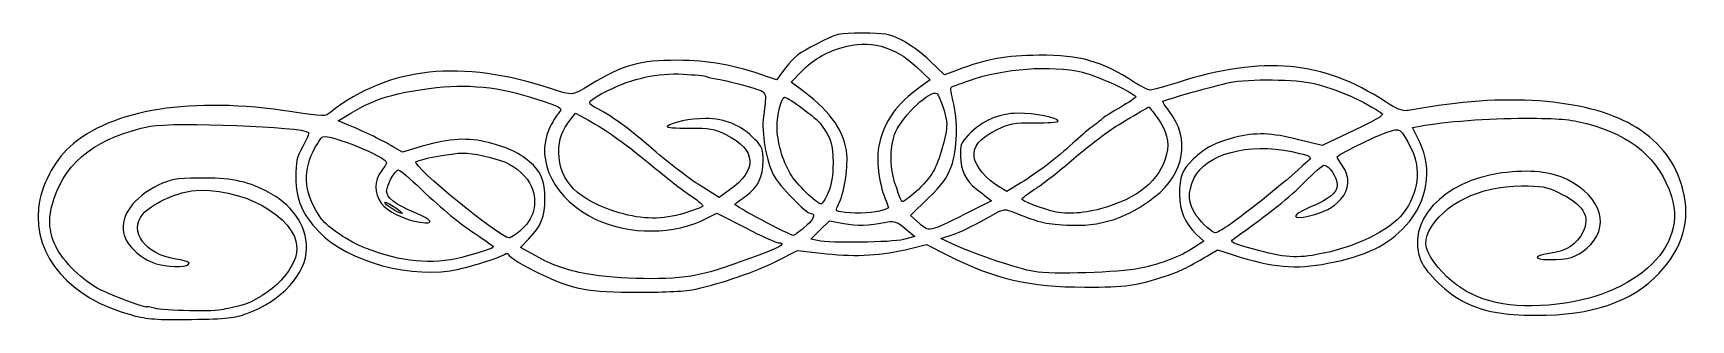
# Model space of a CAD drawing. Header units: centimetres. Extents: x -9.1 to 9, y -1.4 to 1.8.
import ezdxf

# ---------------------------------------------------------------- set-up
doc = ezdxf.new("R2010")
doc.units = ezdxf.units.CM
doc.header["$MEASUREMENT"] = 0
doc.layers.add('Layer 1', color=7, linetype='Continuous')

msp = doc.modelspace()

# ---------------------------------------------------------------- linework, layer by layer
at = {"layer": 'Layer 1'}
for points, knots in [([(-8.01138, -1.30931), (-8.69097, -1.13001), (-9.09574, -0.66592), (-9.03663, -0.1338), (-9.03663, -0.1338), (-9.01067, 0.09982), (-8.87072, 0.37496), (-8.69956, 0.52885), (-8.69956, 0.52885), (-8.2376, 0.94419), (-7.36686, 1.08215), (-6.27107, 0.91363), (-6.27107, 0.91363), (-5.9158, 0.85899), (-5.91406, 0.85898), (-5.84774, 0.91095), (-5.84774, 0.91095), (-5.21598, 1.406), (-4.41721, 1.48975), (-3.4379, 1.1636), (-3.4379, 1.1636), (-3.2071, 1.08674), (-3.21636, 1.08577), (-3.01625, 1.20787), (-3.01625, 1.20787), (-2.65829, 1.42627), (-2.47911, 1.4767), (-2.06375, 1.4759), (-2.06375, 1.4759), (-1.73363, 1.47526), (-1.43186, 1.42054), (-1.09366, 1.29999), (-1.09366, 1.29999), (-1.09366, 1.29999), (-0.98346, 1.26071), (-0.98346, 1.26071), (-0.98346, 1.26071), (-0.98346, 1.26071), (-0.88167, 1.39764), (-0.88167, 1.39764), (-0.88167, 1.39764), (-0.79938, 1.50835), (-0.7353, 1.55725), (-0.54721, 1.65291), (-0.54721, 1.65291), (-0.31733, 1.76981), (-0.31131, 1.77124), (-0.04482, 1.77197), (-0.04482, 1.77197), (0.19866, 1.77264), (0.23976, 1.76541), (0.37771, 1.69767), (0.37771, 1.69767), (0.46175, 1.6564), (0.60204, 1.55351), (0.68945, 1.46903), (0.68945, 1.46903), (0.68945, 1.46903), (0.8484, 1.31543), (0.8484, 1.31543), (0.8484, 1.31543), (0.8484, 1.31543), (0.97962, 1.36529), (0.97962, 1.36529), (0.97962, 1.36529), (1.31856, 1.49408), (1.51157, 1.52958), (1.87854, 1.53063), (1.87854, 1.53063), (2.33903, 1.53196), (2.55503, 1.47077), (2.92221, 1.23497), (2.92221, 1.23497), (2.99418, 1.18875), (3.07157, 1.15115), (3.09419, 1.1514), (3.09419, 1.1514), (3.11681, 1.15166), (3.24842, 1.18762), (3.38667, 1.2313), (3.38667, 1.2313), (4.33152, 1.52988), (4.97131, 1.47179), (5.65871, 1.02502), (5.65871, 1.02502), (5.77692, 0.94819), (5.8481, 0.9186), (5.89684, 0.92603), (5.89684, 0.92603), (5.93507, 0.93186), (6.00803, 0.94395), (6.05896, 0.95291), (6.05896, 0.95291), (7.0364, 1.12478), (7.91973, 1.0446), (8.40052, 0.74037), (8.40052, 0.74037), (8.66906, 0.57044), (8.83185, 0.35288), (8.90546, 0.06554), (8.90546, 0.06554), (8.99289, -0.27571), (8.90843, -0.57293), (8.64482, -0.85165), (8.64482, -0.85165), (8.35015, -1.16322), (7.91765, -1.3105), (7.30251, -1.30875), (7.30251, -1.30875), (6.93878, -1.30771), (6.73743, -1.27074), (6.52229, -1.16548), (6.52229, -1.16548), (6.34801, -1.08021), (6.10332, -0.84812), (6.04792, -0.71553), (6.04792, -0.71553), (5.87115, -0.29246), (6.28942, 0.16217), (6.93208, 0.24548), (6.93208, 0.24548), (7.23488, 0.28473), (7.47313, 0.2604), (7.64507, 0.17269), (7.64507, 0.17269), (8.0257, -0.0215), (8.11898, -0.35267), (7.85635, -0.57746), (7.85635, -0.57746), (7.73968, -0.67733), (7.66011, -0.70115), (7.44315, -0.70115), (7.44315, -0.70115), (7.26556, -0.70115), (7.27885, -0.6567), (7.46376, -0.63217), (7.46376, -0.63217), (7.63041, -0.61006), (7.75147, -0.53068), (7.81445, -0.40219), (7.81445, -0.40219), (7.90074, -0.22619), (7.8188, -0.09492), (7.54063, 0.03653), (7.54063, 0.03653), (7.41502, 0.09588), (7.36071, 0.10515), (7.14375, 0.10427), (7.14375, 0.10427), (6.68491, 0.10242), (6.28904, -0.09228), (6.13456, -0.39206), (6.13456, -0.39206), (6.07003, -0.5173), (6.09624, -0.61918), (6.2362, -0.78706), (6.2362, -0.78706), (6.4775, -1.0765), (6.80603, -1.21096), (7.26044, -1.20624), (7.26044, -1.20624), (8.25817, -1.19589), (8.9793, -0.62917), (8.78193, -0.01056), (8.78193, -0.01056), (8.65154, 0.3981), (8.34931, 0.65724), (7.85379, 0.78526), (7.85379, 0.78526), (7.67063, 0.83258), (7.55696, 0.84232), (7.18344, 0.84271), (7.18344, 0.84271), (6.78798, 0.84313), (6.29735, 0.80633), (6.04084, 0.75703), (6.04084, 0.75703), (6.04084, 0.75703), (5.95657, 0.74083), (5.95657, 0.74083), (5.95657, 0.74083), (5.95657, 0.74083), (6.03422, 0.58276), (6.03422, 0.58276), (6.03422, 0.58276), (6.17938, 0.28725), (6.12083, -0.06504), (5.88249, -0.33013), (5.88249, -0.33013), (5.68977, -0.54448), (5.44624, -0.66233), (5.03237, -0.74153), (5.03237, -0.74153), (4.67518, -0.80988), (4.43349, -0.78824), (3.99719, -0.64886), (3.99719, -0.64886), (3.99719, -0.64886), (3.82847, -0.59496), (3.82847, -0.59496), (3.82847, -0.59496), (3.82847, -0.59496), (3.72002, -0.65827), (3.72002, -0.65827), (3.72002, -0.65827), (3.48244, -0.79694), (3.41928, -0.82768), (3.26714, -0.8787), (3.26714, -0.8787), (2.94805, -0.9857), (2.82601, -1.00259), (2.38125, -1.00126), (2.38125, -1.00126), (1.77368, -0.99944), (1.40104, -0.9133), (0.88962, -0.65645), (0.88962, -0.65645), (0.88962, -0.65645), (0.65257, -0.5374), (0.65257, -0.5374), (0.65257, -0.5374), (0.65257, -0.5374), (0.47842, -0.57881), (0.47842, -0.57881), (0.47842, -0.57881), (0.15157, -0.65653), (-0.09758, -0.67228), (-0.43656, -0.63664), (-0.43656, -0.63664), (-0.43656, -0.63664), (-0.75406, -0.60326), (-0.75406, -0.60326), (-0.75406, -0.60326), (-0.75406, -0.60326), (-0.9839, -0.71777), (-0.9839, -0.71777), (-0.9839, -0.71777), (-1.21553, -0.83318), (-1.57224, -0.95653), (-1.86531, -1.02257), (-1.86531, -1.02257), (-1.96648, -1.04536), (-2.19201, -1.05813), (-2.48708, -1.05778), (-2.48708, -1.05778), (-3.04613, -1.05712), (-3.20539, -1.02696), (-3.57188, -0.85233), (-3.57188, -0.85233), (-3.75066, -0.76714), (-3.89596, -0.6766), (-3.91179, -0.64051), (-3.91179, -0.64051), (-3.91684, -0.62899), (-3.9347, -0.63038), (-3.95148, -0.6436), (-3.95148, -0.6436), (-3.98659, -0.67127), (-4.26779, -0.76202), (-4.4501, -0.8045), (-4.4501, -0.8045), (-4.94573, -0.92), (-5.66432, -0.72774), (-5.97845, -0.3956), (-5.97845, -0.3956), (-6.16417, -0.19923), (-6.22735, -0.04963), (-6.22934, 0.19844), (-6.22934, 0.19844), (-6.23071, 0.36982), (-6.22043, 0.41583), (-6.1539, 0.53591), (-6.1539, 0.53591), (-6.11153, 0.61239), (-6.08272, 0.68081), (-6.08988, 0.68797), (-6.08988, 0.68797), (-6.15319, 0.75128), (-7.55205, 0.80555), (-7.81523, 0.7549), (-7.81523, 0.7549), (-8.37651, 0.64687), (-8.7309, 0.38227), (-8.86706, -0.03044), (-8.86706, -0.03044), (-8.93506, -0.23657), (-8.93, -0.38475), (-8.84914, -0.55568), (-8.84914, -0.55568), (-8.77196, -0.71882), (-8.54898, -0.93673), (-8.36376, -1.03002), (-8.36376, -1.03002), (-8.23079, -1.09699), (-7.85813, -1.2358), (-7.85813, -1.21836), (-7.85813, -1.21836), (-7.85813, -1.21241), (-7.81943, -1.21894), (-7.77214, -1.23285), (-7.77214, -1.23285), (-7.67962, -1.26008), (-7.09928, -1.27094), (-7.01988, -1.24694), (-7.01988, -1.24694), (-6.99342, -1.23894), (-6.94201, -1.22708), (-6.90563, -1.22058), (-6.90563, -1.22058), (-6.57214, -1.16105), (-6.21938, -0.832), (-6.21821, -0.57938), (-6.21821, -0.57938), (-6.2166, -0.23123), (-6.84264, 0.11067), (-7.36865, 0.0489), (-7.36865, 0.0489), (-7.54314, 0.02841), (-7.80995, -0.09885), (-7.89813, -0.20364), (-7.89813, -0.20364), (-8.05703, -0.39249), (-7.8711, -0.6466), (-7.53905, -0.69439), (-7.53905, -0.69439), (-7.45988, -0.70578), (-7.3951, -0.72685), (-7.3951, -0.7412), (-7.3951, -0.7412), (-7.3951, -0.78185), (-7.56577, -0.78863), (-7.7212, -0.75417), (-7.7212, -0.75417), (-7.90061, -0.71438), (-8.08246, -0.55139), (-8.10959, -0.40606), (-8.10959, -0.40606), (-8.1443, -0.22015), (-7.99759, -0.0194), (-7.73223, 0.11031), (-7.73223, 0.11031), (-7.59601, 0.17689), (-7.54967, 0.18505), (-7.28376, 0.18928), (-7.28376, 0.18928), (-6.96001, 0.19442), (-6.76906, 0.15801), (-6.55747, 0.05079), (-6.55747, 0.05079), (-6.2729, -0.09341), (-6.11188, -0.32032), (-6.11188, -0.5771), (-6.11188, -0.5771), (-6.11188, -0.85316), (-6.38111, -1.14773), (-6.7631, -1.28963), (-6.7631, -1.28963), (-6.89726, -1.33947), (-6.9812, -1.34837), (-7.36865, -1.35385), (-7.36865, -1.35385), (-7.74234, -1.35914), (-7.85108, -1.3516), (-8.01138, -1.30931)], [0, 0, 0, 0, 0.01086957, 0.01086957, 0.01086957, 0.01086957, 0.02173913, 0.02173913, 0.02173913, 0.02173913, 0.0326087, 0.0326087, 0.0326087, 0.0326087, 0.04347826, 0.04347826, 0.04347826, 0.04347826, 0.05434783, 0.05434783, 0.05434783, 0.05434783, 0.06521739, 0.06521739, 0.06521739, 0.06521739, 0.07608696, 0.07608696, 0.07608696, 0.07608696, 0.08695652, 0.08695652, 0.08695652, 0.08695652, 0.09782609, 0.09782609, 0.09782609, 0.09782609, 0.10869565, 0.10869565, 0.10869565, 0.10869565, 0.11956522, 0.11956522, 0.11956522, 0.11956522, 0.13043478, 0.13043478, 0.13043478, 0.13043478, 0.14130435, 0.14130435, 0.14130435, 0.14130435, 0.15217391, 0.15217391, 0.15217391, 0.15217391, 0.16304348, 0.16304348, 0.16304348, 0.16304348, 0.17391304, 0.17391304, 0.17391304, 0.17391304, 0.18478261, 0.18478261, 0.18478261, 0.18478261, 0.19565217, 0.19565217, 0.19565217, 0.19565217, 0.20652174, 0.20652174, 0.20652174, 0.20652174, 0.2173913, 0.2173913, 0.2173913, 0.2173913, 0.22826087, 0.22826087, 0.22826087, 0.22826087, 0.23913043, 0.23913043, 0.23913043, 0.23913043, 0.25, 0.25, 0.25, 0.25, 0.26086957, 0.26086957, 0.26086957, 0.26086957, 0.27173913, 0.27173913, 0.27173913, 0.27173913, 0.2826087, 0.2826087, 0.2826087, 0.2826087, 0.29347826, 0.29347826, 0.29347826, 0.29347826, 0.30434783, 0.30434783, 0.30434783, 0.30434783, 0.31521739, 0.31521739, 0.31521739, 0.31521739, 0.32608696, 0.32608696, 0.32608696, 0.32608696, 0.33695652, 0.33695652, 0.33695652, 0.33695652, 0.34782609, 0.34782609, 0.34782609, 0.34782609, 0.35869565, 0.35869565, 0.35869565, 0.35869565, 0.36956522, 0.36956522, 0.36956522, 0.36956522, 0.38043478, 0.38043478, 0.38043478, 0.38043478, 0.39130435, 0.39130435, 0.39130435, 0.39130435, 0.40217391, 0.40217391, 0.40217391, 0.40217391, 0.41304348, 0.41304348, 0.41304348, 0.41304348, 0.42391304, 0.42391304, 0.42391304, 0.42391304, 0.43478261, 0.43478261, 0.43478261, 0.43478261, 0.44565217, 0.44565217, 0.44565217, 0.44565217, 0.45652174, 0.45652174, 0.45652174, 0.45652174, 0.4673913, 0.4673913, 0.4673913, 0.4673913, 0.47826087, 0.47826087, 0.47826087, 0.47826087, 0.48913043, 0.48913043, 0.48913043, 0.48913043, 0.5, 0.5, 0.5, 0.5, 0.51086957, 0.51086957, 0.51086957, 0.51086957, 0.52173913, 0.52173913, 0.52173913, 0.52173913, 0.5326087, 0.5326087, 0.5326087, 0.5326087, 0.54347826, 0.54347826, 0.54347826, 0.54347826, 0.55434783, 0.55434783, 0.55434783, 0.55434783, 0.56521739, 0.56521739, 0.56521739, 0.56521739, 0.57608696, 0.57608696, 0.57608696, 0.57608696, 0.58695652, 0.58695652, 0.58695652, 0.58695652, 0.59782609, 0.59782609, 0.59782609, 0.59782609, 0.60869565, 0.60869565, 0.60869565, 0.60869565, 0.61956522, 0.61956522, 0.61956522, 0.61956522, 0.63043478, 0.63043478, 0.63043478, 0.63043478, 0.64130435, 0.64130435, 0.64130435, 0.64130435, 0.65217391, 0.65217391, 0.65217391, 0.65217391, 0.66304348, 0.66304348, 0.66304348, 0.66304348, 0.67391304, 0.67391304, 0.67391304, 0.67391304, 0.68478261, 0.68478261, 0.68478261, 0.68478261, 0.69565217, 0.69565217, 0.69565217, 0.69565217, 0.70652174, 0.70652174, 0.70652174, 0.70652174, 0.7173913, 0.7173913, 0.7173913, 0.7173913, 0.72826087, 0.72826087, 0.72826087, 0.72826087, 0.73913043, 0.73913043, 0.73913043, 0.73913043, 0.75, 0.75, 0.75, 0.75, 0.76086957, 0.76086957, 0.76086957, 0.76086957, 0.77173913, 0.77173913, 0.77173913, 0.77173913, 0.7826087, 0.7826087, 0.7826087, 0.7826087, 0.79347826, 0.79347826, 0.79347826, 0.79347826, 0.80434783, 0.80434783, 0.80434783, 0.80434783, 0.81521739, 0.81521739, 0.81521739, 0.81521739, 0.82608696, 0.82608696, 0.82608696, 0.82608696, 0.83695652, 0.83695652, 0.83695652, 0.83695652, 0.84782609, 0.84782609, 0.84782609, 0.84782609, 0.85869565, 0.85869565, 0.85869565, 0.85869565, 0.86956522, 0.86956522, 0.86956522, 0.86956522, 0.88043478, 0.88043478, 0.88043478, 0.88043478, 0.89130435, 0.89130435, 0.89130435, 0.89130435, 0.90217391, 0.90217391, 0.90217391, 0.90217391, 0.91304348, 0.91304348, 0.91304348, 0.91304348, 0.92391304, 0.92391304, 0.92391304, 0.92391304, 0.93478261, 0.93478261, 0.93478261, 0.93478261, 0.94565217, 0.94565217, 0.94565217, 0.94565217, 0.95652174, 0.95652174, 0.95652174, 0.95652174, 0.9673913, 0.9673913, 0.9673913, 0.9673913, 0.97826087, 0.97826087, 0.97826087, 0.97826087, 1, 1, 1, 1]), ([(0.13891, -0.17059), (0.19348, -0.15543), (0.23813, -0.13909), (0.23813, -0.13428), (0.23813, -0.13428), (0.23813, -0.12946), (0.2217, -0.08538), (0.20162, -0.0363), (0.20162, -0.0363), (0.1307, 0.13706), (0.0999, 0.40713), (0.13436, 0.55351), (0.13436, 0.55351), (0.19761, 0.82221), (0.31711, 0.98835), (0.59154, 1.18913), (0.59154, 1.18913), (0.59154, 1.18913), (0.69359, 1.26379), (0.69359, 1.26379), (0.69359, 1.26379), (0.69359, 1.26379), (0.54359, 1.40452), (0.54359, 1.40452), (0.54359, 1.40452), (0.30153, 1.6316), (0.02296, 1.70421), (-0.26772, 1.61598), (-0.26772, 1.61598), (-0.45813, 1.55819), (-0.58538, 1.48301), (-0.71048, 1.3544), (-0.71048, 1.3544), (-0.71048, 1.3544), (-0.82565, 1.236), (-0.82565, 1.236), (-0.82565, 1.236), (-0.82565, 1.236), (-0.68402, 1.13018), (-0.68402, 1.13018), (-0.68402, 1.13018), (-0.38253, 0.90491), (-0.23726, 0.69193), (-0.2168, 0.44517), (-0.2168, 0.44517), (-0.2038, 0.28837), (-0.24927, 0.01376), (-0.30658, -0.09707), (-0.30658, -0.09707), (-0.34103, -0.16368), (-0.33955, -0.16912), (-0.28417, -0.1798), (-0.28417, -0.1798), (-0.1678, -0.20224), (0.04131, -0.19769), (0.13891, -0.17059)], [0, 0, 0, 0, 0.06666667, 0.06666667, 0.06666667, 0.06666667, 0.13333333, 0.13333333, 0.13333333, 0.13333333, 0.2, 0.2, 0.2, 0.2, 0.26666667, 0.26666667, 0.26666667, 0.26666667, 0.33333333, 0.33333333, 0.33333333, 0.33333333, 0.4, 0.4, 0.4, 0.4, 0.46666667, 0.46666667, 0.46666667, 0.46666667, 0.53333333, 0.53333333, 0.53333333, 0.53333333, 0.6, 0.6, 0.6, 0.6, 0.66666667, 0.66666667, 0.66666667, 0.66666667, 0.73333333, 0.73333333, 0.73333333, 0.73333333, 0.8, 0.8, 0.8, 0.8, 0.86666667, 0.86666667, 0.86666667, 0.86666667, 1, 1, 1, 1]), ([(-0.68511, -0.35496), (-0.58939, -0.27915), (-0.54913, -0.19844), (-0.60703, -0.19844), (-0.60703, -0.19844), (-0.66081, -0.19844), (-0.95962, 0.10846), (-1.01725, 0.22287), (-1.01725, 0.22287), (-1.09842, 0.38404), (-1.14979, 0.68455), (-1.12672, 0.86334), (-1.12672, 0.86334), (-1.08949, 1.15204), (-1.07405, 1.12414), (-1.30969, 1.19393), (-1.30969, 1.19393), (-1.4261, 1.2284), (-1.56771, 1.26295), (-1.62438, 1.27071), (-1.62438, 1.27071), (-1.68104, 1.27846), (-1.73737, 1.29097), (-1.74956, 1.2985), (-1.74956, 1.2985), (-1.76175, 1.30604), (-1.87613, 1.31792), (-2.00373, 1.3249), (-2.00373, 1.3249), (-2.27846, 1.33993), (-2.56027, 1.27836), (-2.82455, 1.14557), (-2.82455, 1.14557), (-3.04055, 1.03702), (-3.06163, 1.01067), (-2.96962, 0.96421), (-2.96962, 0.96421), (-2.78878, 0.8729), (-2.61026, 0.74352), (-2.32833, 0.49945), (-2.32833, 0.49945), (-2.16098, 0.35457), (-1.93102, 0.17824), (-1.8173, 0.1076), (-1.8173, 0.1076), (-1.8173, 0.1076), (-1.61053, -0.02084), (-1.61053, -0.02084), (-1.61053, -0.02084), (-1.61053, -0.02084), (-1.50019, 0.05671), (-1.50019, 0.05671), (-1.50019, 0.05671), (-1.18789, 0.2762), (-1.20107, 0.49619), (-1.53663, 0.66515), (-1.53663, 0.66515), (-1.66509, 0.72983), (-1.70736, 0.73719), (-1.94044, 0.73542), (-1.94044, 0.73542), (-2.08363, 0.73433), (-2.19079, 0.74161), (-2.17857, 0.75158), (-2.17857, 0.75158), (-2.11923, 0.80002), (-1.93222, 0.83932), (-1.76101, 0.83932), (-1.76101, 0.83932), (-1.53989, 0.83932), (-1.36897, 0.76763), (-1.21992, 0.61236), (-1.21992, 0.61236), (-1.1408, 0.52994), (-1.13015, 0.50213), (-1.13015, 0.37787), (-1.13015, 0.37787), (-1.13015, 0.20517), (-1.18527, 0.09213), (-1.31627, -0.00379), (-1.31627, -0.00379), (-1.37086, -0.04375), (-1.42589, -0.08511), (-1.43857, -0.09568), (-1.43857, -0.09568), (-1.45642, -0.11056), (-0.84447, -0.43656), (-0.79869, -0.43656), (-0.79869, -0.43656), (-0.79289, -0.43656), (-0.74177, -0.39984), (-0.68511, -0.35496)], [0, 0, 0, 0, 0.04166667, 0.04166667, 0.04166667, 0.04166667, 0.08333333, 0.08333333, 0.08333333, 0.08333333, 0.125, 0.125, 0.125, 0.125, 0.16666667, 0.16666667, 0.16666667, 0.16666667, 0.20833333, 0.20833333, 0.20833333, 0.20833333, 0.25, 0.25, 0.25, 0.25, 0.29166667, 0.29166667, 0.29166667, 0.29166667, 0.33333333, 0.33333333, 0.33333333, 0.33333333, 0.375, 0.375, 0.375, 0.375, 0.41666667, 0.41666667, 0.41666667, 0.41666667, 0.45833333, 0.45833333, 0.45833333, 0.45833333, 0.5, 0.5, 0.5, 0.5, 0.54166667, 0.54166667, 0.54166667, 0.54166667, 0.58333333, 0.58333333, 0.58333333, 0.58333333, 0.625, 0.625, 0.625, 0.625, 0.66666667, 0.66666667, 0.66666667, 0.66666667, 0.70833333, 0.70833333, 0.70833333, 0.70833333, 0.75, 0.75, 0.75, 0.75, 0.79166667, 0.79166667, 0.79166667, 0.79166667, 0.83333333, 0.83333333, 0.83333333, 0.83333333, 0.875, 0.875, 0.875, 0.875, 0.91666667, 0.91666667, 0.91666667, 0.91666667, 1, 1, 1, 1]), ([(1.07065, -0.20507), (1.07065, -0.20507), (1.36077, -0.05999), (1.36077, -0.05999), (1.36077, -0.05999), (1.36077, -0.05999), (1.29554, -0.00709), (1.29554, -0.00709), (1.29554, -0.00709), (1.25967, 0.02201), (1.21197, 0.05932), (1.18954, 0.07582), (1.18954, 0.07582), (1.08784, 0.15068), (1.02448, 0.28323), (1.02242, 0.42541), (1.02242, 0.42541), (1.02058, 0.55308), (1.02979, 0.5775), (1.11211, 0.66324), (1.11211, 0.66324), (1.2618, 0.81914), (1.43738, 0.89509), (1.65365, 0.89751), (1.65365, 0.89751), (1.82842, 0.89947), (2.09021, 0.84673), (2.09021, 0.80956), (2.09021, 0.80956), (2.09021, 0.80021), (1.97412, 0.79283), (1.83224, 0.79316), (1.83224, 0.79316), (1.60233, 0.79369), (1.55779, 0.78566), (1.42277, 0.71935), (1.42277, 0.71935), (1.22728, 0.62336), (1.15441, 0.53341), (1.17405, 0.41236), (1.17405, 0.41236), (1.18993, 0.31448), (1.30947, 0.17429), (1.44546, 0.09406), (1.44546, 0.09406), (1.44546, 0.09406), (1.52913, 0.04469), (1.52913, 0.04469), (1.52913, 0.04469), (1.52913, 0.04469), (1.68185, 0.13669), (1.68185, 0.13669), (1.68185, 0.13669), (1.8586, 0.24316), (2.07881, 0.41154), (2.24896, 0.57032), (2.24896, 0.57032), (2.31444, 0.63143), (2.40969, 0.71265), (2.46063, 0.75082), (2.46063, 0.75082), (2.51156, 0.78898), (2.56615, 0.83211), (2.58193, 0.84667), (2.58193, 0.84667), (2.59772, 0.86122), (2.68368, 0.9148), (2.77297, 0.96573), (2.77297, 0.96573), (2.86225, 1.01666), (2.93566, 1.06594), (2.93609, 1.07523), (2.93609, 1.07523), (2.93781, 1.11212), (2.5165, 1.30785), (2.35455, 1.34541), (2.35455, 1.34541), (2.00812, 1.42574), (1.49013, 1.38817), (1.12235, 1.25603), (1.12235, 1.25603), (1.03621, 1.22508), (0.95174, 1.19544), (0.93463, 1.19016), (0.93463, 1.19016), (0.91131, 1.18297), (0.91289, 1.14543), (0.94093, 1.04008), (0.94093, 1.04008), (0.99842, 0.82411), (0.99, 0.49485), (0.92231, 0.31188), (0.92231, 0.31188), (0.87803, 0.19218), (0.82329, 0.11736), (0.67157, -0.03088), (0.67157, -0.03088), (0.67157, -0.03088), (0.47749, -0.2205), (0.47749, -0.2205), (0.47749, -0.2205), (0.47749, -0.2205), (0.57164, -0.30317), (0.57164, -0.30317), (0.57164, -0.30317), (0.68345, -0.40134), (0.67475, -0.40305), (1.07065, -0.20507)], [0, 0, 0, 0, 0.03571429, 0.03571429, 0.03571429, 0.03571429, 0.07142857, 0.07142857, 0.07142857, 0.07142857, 0.10714286, 0.10714286, 0.10714286, 0.10714286, 0.14285714, 0.14285714, 0.14285714, 0.14285714, 0.17857143, 0.17857143, 0.17857143, 0.17857143, 0.21428571, 0.21428571, 0.21428571, 0.21428571, 0.25, 0.25, 0.25, 0.25, 0.28571429, 0.28571429, 0.28571429, 0.28571429, 0.32142857, 0.32142857, 0.32142857, 0.32142857, 0.35714286, 0.35714286, 0.35714286, 0.35714286, 0.39285714, 0.39285714, 0.39285714, 0.39285714, 0.42857143, 0.42857143, 0.42857143, 0.42857143, 0.46428571, 0.46428571, 0.46428571, 0.46428571, 0.5, 0.5, 0.5, 0.5, 0.53571429, 0.53571429, 0.53571429, 0.53571429, 0.57142857, 0.57142857, 0.57142857, 0.57142857, 0.60714286, 0.60714286, 0.60714286, 0.60714286, 0.64285714, 0.64285714, 0.64285714, 0.64285714, 0.67857143, 0.67857143, 0.67857143, 0.67857143, 0.71428571, 0.71428571, 0.71428571, 0.71428571, 0.75, 0.75, 0.75, 0.75, 0.78571429, 0.78571429, 0.78571429, 0.78571429, 0.82142857, 0.82142857, 0.82142857, 0.82142857, 0.85714286, 0.85714286, 0.85714286, 0.85714286, 0.89285714, 0.89285714, 0.89285714, 0.89285714, 0.92857143, 0.92857143, 0.92857143, 0.92857143, 1, 1, 1, 1]), ([(2.98366, -0.79504), (3.21965, -0.7454), (3.4246, -0.66742), (3.56508, -0.57383), (3.56508, -0.57383), (3.56508, -0.57383), (3.67734, -0.49903), (3.67734, -0.49903), (3.67734, -0.49903), (3.67734, -0.49903), (3.59573, -0.42149), (3.59573, -0.42149), (3.59573, -0.42149), (3.46863, -0.30075), (3.41313, -0.16946), (3.41313, 0.01045), (3.41313, 0.01045), (3.41313, 0.21051), (3.43803, 0.27447), (3.56345, 0.39654), (3.56345, 0.39654), (3.68762, 0.5174), (3.8044, 0.5787), (4.01384, 0.63297), (4.01384, 0.63297), (4.23775, 0.69099), (4.41639, 0.68486), (4.71443, 0.60894), (4.71443, 0.60894), (4.71443, 0.60894), (4.97063, 0.54367), (4.97063, 0.54367), (4.97063, 0.54367), (4.97063, 0.54367), (5.31461, 0.70974), (5.31461, 0.70974), (5.31461, 0.70974), (5.63337, 0.86363), (5.65451, 0.87836), (5.60289, 0.91059), (5.60289, 0.91059), (5.36452, 1.05946), (5.12727, 1.16213), (4.88156, 1.22275), (4.88156, 1.22275), (4.68703, 1.27075), (4.17426, 1.2759), (3.95552, 1.23205), (3.95552, 1.23205), (3.81445, 1.20377), (3.25653, 1.04679), (3.23134, 1.02829), (3.23134, 1.02829), (3.22595, 1.02433), (3.25683, 0.97589), (3.29997, 0.92065), (3.29997, 0.92065), (3.5351, 0.61956), (3.47191, 0.24559), (3.14159, -0.01674), (3.14159, -0.01674), (2.85178, -0.2469), (2.54136, -0.34616), (2.18388, -0.32299), (2.18388, -0.32299), (1.92017, -0.3059), (1.89195, -0.29893), (1.57427, -0.17246), (1.57427, -0.17246), (1.5011, -0.14333), (1.47845, -0.15032), (1.28447, -0.26191), (1.28447, -0.26191), (1.16873, -0.32849), (1.01448, -0.40275), (0.94168, -0.42693), (0.94168, -0.42693), (0.94168, -0.42693), (0.80932, -0.47089), (0.80932, -0.47089), (0.80932, -0.47089), (0.80932, -0.47089), (0.98013, -0.54915), (0.98013, -0.54915), (0.98013, -0.54915), (1.2038, -0.65164), (1.64669, -0.79937), (1.82765, -0.83185), (1.82765, -0.83185), (2.01983, -0.86634), (2.75615, -0.8429), (2.98366, -0.79504)], [0, 0, 0, 0, 0.04166667, 0.04166667, 0.04166667, 0.04166667, 0.08333333, 0.08333333, 0.08333333, 0.08333333, 0.125, 0.125, 0.125, 0.125, 0.16666667, 0.16666667, 0.16666667, 0.16666667, 0.20833333, 0.20833333, 0.20833333, 0.20833333, 0.25, 0.25, 0.25, 0.25, 0.29166667, 0.29166667, 0.29166667, 0.29166667, 0.33333333, 0.33333333, 0.33333333, 0.33333333, 0.375, 0.375, 0.375, 0.375, 0.41666667, 0.41666667, 0.41666667, 0.41666667, 0.45833333, 0.45833333, 0.45833333, 0.45833333, 0.5, 0.5, 0.5, 0.5, 0.54166667, 0.54166667, 0.54166667, 0.54166667, 0.58333333, 0.58333333, 0.58333333, 0.58333333, 0.625, 0.625, 0.625, 0.625, 0.66666667, 0.66666667, 0.66666667, 0.66666667, 0.70833333, 0.70833333, 0.70833333, 0.70833333, 0.75, 0.75, 0.75, 0.75, 0.79166667, 0.79166667, 0.79166667, 0.79166667, 0.83333333, 0.83333333, 0.83333333, 0.83333333, 0.875, 0.875, 0.875, 0.875, 0.91666667, 0.91666667, 0.91666667, 0.91666667, 1, 1, 1, 1]), ([(-1.86426, -0.87207), (-1.68364, -0.83476), (-1.57977, -0.80084), (-1.09141, -0.61965), (-1.09141, -0.61965), (-0.93488, -0.56158), (-0.87921, -0.51594), (-0.96489, -0.51594), (-0.96489, -0.51594), (-0.98626, -0.51594), (-1.14599, -0.44375), (-1.31985, -0.35551), (-1.31985, -0.35551), (-1.31985, -0.35551), (-1.63595, -0.19508), (-1.63595, -0.19508), (-1.63595, -0.19508), (-1.63595, -0.19508), (-1.74321, -0.2498), (-1.74321, -0.2498), (-1.74321, -0.2498), (-2.0969, -0.43024), (-2.58846, -0.43512), (-2.95461, -0.26181), (-2.95461, -0.26181), (-3.40347, -0.04936), (-3.62295, 0.37673), (-3.46401, 0.72713), (-3.46401, 0.72713), (-3.43442, 0.79235), (-3.3911, 0.86684), (-3.36774, 0.89266), (-3.36774, 0.89266), (-3.31464, 0.95133), (-3.31872, 0.95508), (-3.50863, 1.02222), (-3.50863, 1.02222), (-3.93922, 1.17442), (-4.29782, 1.22141), (-4.69285, 1.17736), (-4.69285, 1.17736), (-5.1358, 1.12798), (-5.3552, 1.0627), (-5.6281, 0.89909), (-5.6281, 0.89909), (-5.6281, 0.89909), (-5.7661, 0.81636), (-5.7661, 0.81636), (-5.7661, 0.81636), (-5.7661, 0.81636), (-5.65456, 0.76901), (-5.65456, 0.76901), (-5.65456, 0.76901), (-5.46286, 0.68763), (-5.28255, 0.59989), (-5.17282, 0.5346), (-5.17282, 0.5346), (-5.17282, 0.5346), (-5.0672, 0.47175), (-5.0672, 0.47175), (-5.0672, 0.47175), (-5.0672, 0.47175), (-4.90966, 0.51945), (-4.90966, 0.51945), (-4.90966, 0.51945), (-4.58413, 0.61801), (-4.39106, 0.63552), (-4.16869, 0.58666), (-4.16869, 0.58666), (-3.94614, 0.53776), (-3.80818, 0.47614), (-3.68029, 0.36853), (-3.68029, 0.36853), (-3.55481, 0.26294), (-3.51118, 0.15762), (-3.51118, -0.03969), (-3.51118, -0.03969), (-3.51118, -0.23369), (-3.54925, -0.32783), (-3.68659, -0.47346), (-3.68659, -0.47346), (-3.68659, -0.47346), (-3.77616, -0.56843), (-3.77616, -0.56843), (-3.77616, -0.56843), (-3.77616, -0.56843), (-3.61234, -0.66004), (-3.61234, -0.66004), (-3.61234, -0.66004), (-3.42676, -0.76382), (-3.28535, -0.81385), (-3.05594, -0.85687), (-3.05594, -0.85687), (-2.71913, -0.92003), (-2.13266, -0.92751), (-1.86426, -0.87207)], [0, 0, 0, 0, 0.04, 0.04, 0.04, 0.04, 0.08, 0.08, 0.08, 0.08, 0.12, 0.12, 0.12, 0.12, 0.16, 0.16, 0.16, 0.16, 0.2, 0.2, 0.2, 0.2, 0.24, 0.24, 0.24, 0.24, 0.28, 0.28, 0.28, 0.28, 0.32, 0.32, 0.32, 0.32, 0.36, 0.36, 0.36, 0.36, 0.4, 0.4, 0.4, 0.4, 0.44, 0.44, 0.44, 0.44, 0.48, 0.48, 0.48, 0.48, 0.52, 0.52, 0.52, 0.52, 0.56, 0.56, 0.56, 0.56, 0.6, 0.6, 0.6, 0.6, 0.64, 0.64, 0.64, 0.64, 0.68, 0.68, 0.68, 0.68, 0.72, 0.72, 0.72, 0.72, 0.76, 0.76, 0.76, 0.76, 0.8, 0.8, 0.8, 0.8, 0.84, 0.84, 0.84, 0.84, 0.88, 0.88, 0.88, 0.88, 0.92, 0.92, 0.92, 0.92, 1, 1, 1, 1]), ([(0.53909, 0.0423), (0.60685, 0.10195), (0.69079, 0.20018), (0.72562, 0.26059), (0.72562, 0.26059), (0.79318, 0.37775), (0.87313, 0.65816), (0.87313, 0.77794), (0.87313, 0.77794), (0.87313, 0.86392), (0.79925, 1.0915), (0.76433, 1.11308), (0.76433, 1.11308), (0.69423, 1.15641), (0.40187, 0.88186), (0.31545, 0.69154), (0.31545, 0.69154), (0.25455, 0.55744), (0.24983, 0.31139), (0.30496, 0.14552), (0.30496, 0.14552), (0.37275, -0.0584), (0.37609, -0.06615), (0.39624, -0.06615), (0.39624, -0.06615), (0.40704, -0.06615), (0.47133, -0.01734), (0.53909, 0.0423)], [0, 0, 0, 0, 0.125, 0.125, 0.125, 0.125, 0.25, 0.25, 0.25, 0.25, 0.375, 0.375, 0.375, 0.375, 0.5, 0.5, 0.5, 0.5, 0.625, 0.625, 0.625, 0.625, 0.75, 0.75, 0.75, 0.75, 1, 1, 1, 1]), ([(-0.42078, 0.03241), (-0.38248, 0.12176), (-0.36732, 0.21459), (-0.36764, 0.35786), (-0.36764, 0.35786), (-0.36808, 0.5602), (-0.38615, 0.6183), (-0.49656, 0.7724), (-0.49656, 0.7724), (-0.55067, 0.84792), (-0.85107, 1.07156), (-0.89841, 1.07156), (-0.89841, 1.07156), (-0.92995, 1.07156), (-0.97898, 0.87566), (-0.97864, 0.75099), (-0.97864, 0.75099), (-0.97822, 0.59444), (-0.91874, 0.3813), (-0.83615, 0.24037), (-0.83615, 0.24037), (-0.77034, 0.12807), (-0.54626, -0.0926), (-0.49804, -0.0926), (-0.49804, -0.0926), (-0.48502, -0.0926), (-0.45026, -0.03635), (-0.42078, 0.03241)], [0, 0, 0, 0, 0.125, 0.125, 0.125, 0.125, 0.25, 0.25, 0.25, 0.25, 0.375, 0.375, 0.375, 0.375, 0.5, 0.5, 0.5, 0.5, 0.625, 0.625, 0.625, 0.625, 0.75, 0.75, 0.75, 0.75, 1, 1, 1, 1]), ([(2.55262, -0.14568), (2.95886, -0.03682), (3.20086, 0.16359), (3.27168, 0.44979), (3.27168, 0.44979), (3.30507, 0.58472), (3.27433, 0.7044), (3.1684, 0.8519), (3.1684, 0.8519), (3.12344, 0.9145), (3.08306, 0.96573), (3.07867, 0.96573), (3.07867, 0.96573), (3.07428, 0.96573), (2.98403, 0.91446), (2.87811, 0.8518), (2.87811, 0.8518), (2.64231, 0.71231), (2.50925, 0.61411), (2.20587, 0.35568), (2.20587, 0.35568), (2.07677, 0.24571), (1.90864, 0.11572), (1.83224, 0.0668), (1.83224, 0.0668), (1.75584, 0.01788), (1.69333, -0.03042), (1.69333, -0.04055), (1.69333, -0.04055), (1.69333, -0.06006), (1.85642, -0.12561), (2.01083, -0.16815), (2.01083, -0.16815), (2.16094, -0.20951), (2.34256, -0.20198), (2.55262, -0.14568)], [0, 0, 0, 0, 0.1, 0.1, 0.1, 0.1, 0.2, 0.2, 0.2, 0.2, 0.3, 0.3, 0.3, 0.3, 0.4, 0.4, 0.4, 0.4, 0.5, 0.5, 0.5, 0.5, 0.6, 0.6, 0.6, 0.6, 0.7, 0.7, 0.7, 0.7, 0.8, 0.8, 0.8, 0.8, 1, 1, 1, 1]), ([(-1.99378, -0.19596), (-1.89402, -0.1655), (-1.80277, -0.13147), (-1.79101, -0.12034), (-1.79101, -0.12034), (-1.77925, -0.10921), (-1.83157, -0.06035), (-1.90728, -0.01177), (-1.90728, -0.01177), (-1.98299, 0.03682), (-2.16482, 0.17664), (-2.31134, 0.29894), (-2.31134, 0.29894), (-2.61821, 0.55509), (-2.83823, 0.71393), (-3.03715, 0.8229), (-3.03715, 0.8229), (-3.03715, 0.8229), (-3.17712, 0.89958), (-3.17712, 0.89958), (-3.17712, 0.89958), (-3.17712, 0.89958), (-3.22906, 0.83344), (-3.22906, 0.83344), (-3.22906, 0.83344), (-3.32525, 0.71095), (-3.36021, 0.61439), (-3.36021, 0.47113), (-3.36021, 0.47113), (-3.36021, 0.1562), (-3.14718, -0.05697), (-2.70021, -0.18933), (-2.70021, -0.18933), (-2.44576, -0.26467), (-2.22554, -0.26674), (-1.99378, -0.19596)], [0, 0, 0, 0, 0.1, 0.1, 0.1, 0.1, 0.2, 0.2, 0.2, 0.2, 0.3, 0.3, 0.3, 0.3, 0.4, 0.4, 0.4, 0.4, 0.5, 0.5, 0.5, 0.5, 0.6, 0.6, 0.6, 0.6, 0.7, 0.7, 0.7, 0.7, 0.8, 0.8, 0.8, 0.8, 1, 1, 1, 1]), ([(4.90978, -0.64689), (5.31141, -0.57577), (5.71119, -0.38438), (5.8544, -0.19468), (5.8544, -0.19468), (6.02003, 0.02474), (6.05339, 0.29313), (5.94201, 0.5102), (5.94201, 0.5102), (5.82527, 0.73771), (5.82286, 0.73937), (5.6804, 0.69101), (5.6804, 0.69101), (5.53505, 0.64166), (5.13292, 0.44297), (5.13292, 0.42051), (5.13292, 0.42051), (5.13292, 0.412), (5.15944, 0.3678), (5.19185, 0.32228), (5.19185, 0.32228), (5.27819, 0.20103), (5.27064, 0.06279), (5.172, -0.04094), (5.172, -0.04094), (5.07701, -0.14084), (5.00245, -0.18056), (4.83134, -0.2224), (4.83134, -0.2224), (4.6316, -0.27124), (4.62971, -0.21783), (4.82819, -0.13348), (4.82819, -0.13348), (5.05893, -0.03541), (5.13292, 0.0255), (5.13292, 0.11741), (5.13292, 0.11741), (5.13292, 0.19658), (5.04391, 0.33073), (4.99138, 0.33073), (4.99138, 0.33073), (4.97386, 0.33073), (4.87649, 0.24588), (4.77502, 0.14218), (4.77502, 0.14218), (4.62225, -0.01394), (4.39619, -0.19506), (4.00846, -0.472), (4.00846, -0.472), (3.95916, -0.50721), (3.96813, -0.51344), (4.14076, -0.56389), (4.14076, -0.56389), (4.52924, -0.67742), (4.65853, -0.69138), (4.90978, -0.64689)], [0, 0, 0, 0, 0.06666667, 0.06666667, 0.06666667, 0.06666667, 0.13333333, 0.13333333, 0.13333333, 0.13333333, 0.2, 0.2, 0.2, 0.2, 0.26666667, 0.26666667, 0.26666667, 0.26666667, 0.33333333, 0.33333333, 0.33333333, 0.33333333, 0.4, 0.4, 0.4, 0.4, 0.46666667, 0.46666667, 0.46666667, 0.46666667, 0.53333333, 0.53333333, 0.53333333, 0.53333333, 0.6, 0.6, 0.6, 0.6, 0.66666667, 0.66666667, 0.66666667, 0.66666667, 0.73333333, 0.73333333, 0.73333333, 0.73333333, 0.8, 0.8, 0.8, 0.8, 0.86666667, 0.86666667, 0.86666667, 0.86666667, 1, 1, 1, 1]), ([(-4.41854, -0.67647), (-4.21258, -0.62424), (-4.07458, -0.57752), (-4.07458, -0.56003), (-4.07458, -0.56003), (-4.07458, -0.55445), (-4.14304, -0.50444), (-4.22672, -0.4489), (-4.22672, -0.4489), (-4.45027, -0.30051), (-4.61677, -0.16486), (-4.86265, 0.06917), (-4.86265, 0.06917), (-4.98321, 0.18392), (-5.09352, 0.27781), (-5.10778, 0.27781), (-5.10778, 0.27781), (-5.14582, 0.27781), (-5.23854, 0.11516), (-5.23865, 0.04822), (-5.23865, 0.04822), (-5.23878, -0.02605), (-5.14976, -0.09471), (-4.93495, -0.186), (-4.93495, -0.186), (-4.73733, -0.26999), (-4.70832, -0.3197), (-4.87221, -0.29349), (-4.87221, -0.29349), (-5.04536, -0.2658), (-5.23499, -0.1722), (-5.29843, -0.08311), (-5.29843, -0.08311), (-5.37453, 0.02377), (-5.37423, 0.16563), (-5.29768, 0.26295), (-5.29768, 0.26295), (-5.26527, 0.30415), (-5.23875, 0.34669), (-5.23875, 0.35748), (-5.23875, 0.35748), (-5.23875, 0.42017), (-5.85613, 0.6708), (-5.93552, 0.64034), (-5.93552, 0.64034), (-5.95339, 0.63348), (-6.00038, 0.56177), (-6.03994, 0.48097), (-6.03994, 0.48097), (-6.16164, 0.23243), (-6.13342, 0.00541), (-5.94816, -0.25755), (-5.94816, -0.25755), (-5.88311, -0.34989), (-5.64953, -0.50523), (-5.47037, -0.57531), (-5.47037, -0.57531), (-5.07869, -0.72852), (-4.74887, -0.76024), (-4.41854, -0.67647)], [0, 0, 0, 0, 0.0625, 0.0625, 0.0625, 0.0625, 0.125, 0.125, 0.125, 0.125, 0.1875, 0.1875, 0.1875, 0.1875, 0.25, 0.25, 0.25, 0.25, 0.3125, 0.3125, 0.3125, 0.3125, 0.375, 0.375, 0.375, 0.375, 0.4375, 0.4375, 0.4375, 0.4375, 0.5, 0.5, 0.5, 0.5, 0.5625, 0.5625, 0.5625, 0.5625, 0.625, 0.625, 0.625, 0.625, 0.6875, 0.6875, 0.6875, 0.6875, 0.75, 0.75, 0.75, 0.75, 0.8125, 0.8125, 0.8125, 0.8125, 0.875, 0.875, 0.875, 0.875, 1, 1, 1, 1]), ([(3.91271, -0.35142), (4.06674, -0.25699), (4.53994, 0.12397), (4.81384, 0.37405), (4.81384, 0.37405), (4.86686, 0.42246), (4.84623, 0.43476), (4.63947, 0.47802), (4.63947, 0.47802), (4.16182, 0.57796), (3.70189, 0.45378), (3.57442, 0.19046), (3.57442, 0.19046), (3.49636, 0.02921), (3.50272, -0.08871), (3.59646, -0.21812), (3.59646, -0.21812), (3.66354, -0.31071), (3.77209, -0.4101), (3.80615, -0.4101), (3.80615, -0.4101), (3.81211, -0.4101), (3.86006, -0.3837), (3.91271, -0.35142)], [0, 0, 0, 0, 0.14285714, 0.14285714, 0.14285714, 0.14285714, 0.28571429, 0.28571429, 0.28571429, 0.28571429, 0.42857143, 0.42857143, 0.42857143, 0.42857143, 0.57142857, 0.57142857, 0.57142857, 0.57142857, 0.71428571, 0.71428571, 0.71428571, 0.71428571, 1, 1, 1, 1]), ([(-3.78636, -0.39115), (-3.62827, -0.26018), (-3.58341, -0.08411), (-3.66088, 0.1013), (-3.66088, 0.1013), (-3.70037, 0.19581), (-3.83443, 0.32082), (-3.9408, 0.36233), (-3.9408, 0.36233), (-4.08103, 0.41705), (-4.2929, 0.46302), (-4.40487, 0.46302), (-4.40487, 0.46302), (-4.52319, 0.46302), (-4.89306, 0.3943), (-4.91976, 0.36736), (-4.91976, 0.36736), (-4.96369, 0.32302), (-3.99975, -0.46302), (-3.90144, -0.46302), (-3.90144, -0.46302), (-3.88586, -0.46302), (-3.83408, -0.43068), (-3.78636, -0.39115)], [0, 0, 0, 0, 0.14285714, 0.14285714, 0.14285714, 0.14285714, 0.28571429, 0.28571429, 0.28571429, 0.28571429, 0.42857143, 0.42857143, 0.42857143, 0.42857143, 0.57142857, 0.57142857, 0.57142857, 0.57142857, 0.71428571, 0.71428571, 0.71428571, 0.71428571, 1, 1, 1, 1]), ([(-5.14556, -0.13098), (-5.20022, -0.09388), (-5.25085, -0.06943), (-5.25807, -0.07664), (-5.25807, -0.07664), (-5.2726, -0.09118), (-5.10698, -0.19818), (-5.06969, -0.19834), (-5.06969, -0.19834), (-5.05675, -0.19839), (-5.09089, -0.16808), (-5.14556, -0.13098)], [0, 0, 0, 0, 0.25, 0.25, 0.25, 0.25, 0.5, 0.5, 0.5, 0.5, 1, 1, 1, 1]), ([(0.4011, -0.48106), (0.4011, -0.48106), (0.52438, -0.44851), (0.52438, -0.44851), (0.52438, -0.44851), (0.52438, -0.44851), (0.42084, -0.36159), (0.42084, -0.36159), (0.42084, -0.36159), (0.33556, -0.28999), (0.30217, -0.27734), (0.23142, -0.28986), (0.23142, -0.28986), (0.00446, -0.33), (-0.10506, -0.33388), (-0.25014, -0.30691), (-0.25014, -0.30691), (-0.25014, -0.30691), (-0.40767, -0.27761), (-0.40767, -0.27761), (-0.40767, -0.27761), (-0.40767, -0.27761), (-0.5096, -0.37693), (-0.5096, -0.37693), (-0.5096, -0.37693), (-0.5096, -0.37693), (-0.61152, -0.47625), (-0.61152, -0.47625), (-0.61152, -0.47625), (-0.61152, -0.47625), (-0.53727, -0.49296), (-0.53727, -0.49296), (-0.53727, -0.49296), (-0.40237, -0.52333), (0.27346, -0.51475), (0.4011, -0.48106)], [0, 0, 0, 0, 0.1, 0.1, 0.1, 0.1, 0.2, 0.2, 0.2, 0.2, 0.3, 0.3, 0.3, 0.3, 0.4, 0.4, 0.4, 0.4, 0.5, 0.5, 0.5, 0.5, 0.6, 0.6, 0.6, 0.6, 0.7, 0.7, 0.7, 0.7, 0.8, 0.8, 0.8, 0.8, 1, 1, 1, 1])]:
    msp.add_open_spline(points, degree=3, knots=knots, dxfattribs=at)

doc.saveas('drawing.dxf')
